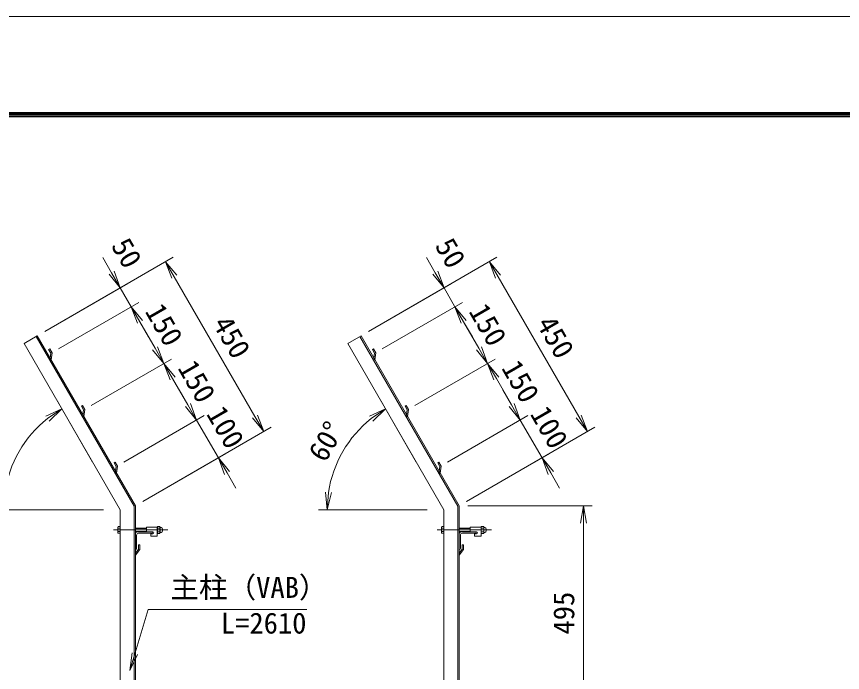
# Model space of a CAD drawing. Units: millimetres, scale not verified. Extents: x -4200 to 4200, y -2970 to 2970.
# Drawn here: x -298 to 1596, y 1466 to 2970 of the extents above; entities that cross this region are included whole.
import ezdxf
from ezdxf.enums import TextEntityAlignment as Align

# ---------------------------------------------------------------- set-up
doc = ezdxf.new("R2010")
doc.units = ezdxf.units.MM
doc.header["$LTSCALE"] = 20
doc.linetypes.add('USER1', pattern=[50.8, 31.75, -6.35, 6.35, -6.35])
for name, color, linetype, lineweight in [('0-0_D-STR1', 1, 'Continuous', 18), ('0-1_D-BMK', 2, 'USER1', 13), ('0-2_D-STR-DIM', 7, 'Continuous', 9), ('0-3_D-STR3', 3, 'Continuous', 13), ('0-7_D-STR-TXT', 7, 'Continuous', 9), ('0-8_0', 7, 'Continuous', 9), ('0-B_D-TTL', 7, 'Continuous', 9)]:
    doc.layers.add(name, color=color, linetype=linetype, lineweight=lineweight)
doc.styles.add('ＭＳ ゴシック', font='')
doc.styles.get('ＭＳ ゴシック').set_extended_font_data('MS Gothic')

# ---------------------------------------------------------------- blocks, each defined once
blk = doc.blocks.new('_Open')
at = {"layer": '0-8_0'}
blk.add_line((-20, 3.33), (0, 0), dxfattribs=at)
blk.add_lwpolyline([(-20, -3.33), (0, 0), (-20, 0)], dxfattribs=at)

msp = doc.modelspace()

# ---------------------------------------------------------------- linework, layer by layer
at = {"layer": '0-0_D-STR1'}
for p, q in [((-281.07, 2220.37), (-250.76, 2237.87)), ((-253.36, 2236.37), (-28.76, 1847.36)), ((-250.76, 2237.87), (-25.76, 1848.16)), ((461.55, 2220.37), (491.86, 2237.87)), ((489.26, 2236.37), (713.86, 1847.36)), ((491.86, 2237.87), (716.86, 1848.16)), ((-60.76, 1838.78), (-281.07, 2220.37)), ((681.86, 1838.78), (461.55, 2220.37)), ((-224.64, 2206.63), (-222.04, 2208.13)), ((-224.64, 2206.63), (-219.7, 2198.07)), ((-222.04, 2208.13), (-216.54, 2198.6)), ((-216.54, 2198.6), (-218.95, 2182.77)), ((517.98, 2206.63), (520.58, 2208.13)), ((517.98, 2206.63), (522.92, 2198.07)), ((520.58, 2208.13), (526.08, 2198.6)), ((526.08, 2198.6), (523.67, 2182.77)), ((-149.64, 2076.72), (-147.04, 2078.22)), ((-147.04, 2078.22), (-141.54, 2068.7)), ((-141.54, 2068.7), (-143.95, 2052.87)), ((592.98, 2076.72), (595.58, 2078.22)), ((595.58, 2078.22), (601.08, 2068.7)), ((601.08, 2068.7), (598.67, 2052.87)), ((-146.24, 2056.83), (-143.95, 2052.87)), ((596.39, 2056.83), (598.67, 2052.87)), ((-74.64, 1946.82), (-72.04, 1948.32)), ((-74.64, 1946.82), (-69.7, 1938.26)), ((-72.04, 1948.32), (-66.54, 1938.79)), ((-69.7, 1938.26), (-71.24, 1926.93)), ((-66.54, 1938.79), (-68.95, 1922.97)), ((667.98, 1946.82), (670.58, 1948.32)), ((667.98, 1946.82), (672.92, 1938.26)), ((670.58, 1948.32), (676.08, 1938.79)), ((672.92, 1938.26), (671.39, 1926.93)), ((676.08, 1938.79), (673.67, 1922.97)), ((-71.24, 1926.93), (-68.95, 1922.97)), ((671.39, 1926.93), (673.67, 1922.97)), ((-60.76, -311.84), (-60.76, 1838.78)), ((-28.76, -311.84), (-28.76, 1847.36)), ((-25.76, -311.84), (-25.76, 1848.16)), ((681.86, -311.84), (681.86, 1838.78)), ((713.86, -311.84), (713.86, 1847.36)), ((716.86, -311.84), (716.86, 1848.16)), ((-25.76, 1783.16), (-25.76, 1748.16)), ((14.24, 1788.16), (-20.76, 1788.16)), ((12.24, 1785.16), (-18.26, 1785.16)), ((14.24, 1787.16), (14.24, 1788.16)), ((716.86, 1783.16), (716.86, 1748.16)), ((756.86, 1788.16), (721.86, 1788.16)), ((754.86, 1785.16), (724.36, 1785.16)), ((756.86, 1787.16), (756.86, 1788.16)), ((-22.76, 1780.66), (-22.76, 1750.16)), ((719.86, 1780.66), (719.86, 1750.16)), ((-18.76, 1748.66), (-25.76, 1739.61)), ((-24.76, 1748.16), (-25.76, 1748.16)), ((-15.76, 1747.54), (-25.76, 1735.04)), ((-18.76, 1758.54), (-15.76, 1758.54)), ((-18.76, 1758.54), (-18.76, 1748.66)), ((-15.76, 1758.54), (-15.76, 1747.54)), ((723.86, 1748.66), (716.86, 1739.61)), ((717.86, 1748.16), (716.86, 1748.16)), ((726.86, 1747.54), (716.86, 1735.04)), ((723.86, 1758.54), (726.86, 1758.54)), ((723.86, 1758.54), (723.86, 1748.66)), ((726.86, 1758.54), (726.86, 1747.54)), ((-25.76, 1739.61), (-25.76, 1735.04)), ((716.86, 1739.61), (716.86, 1735.04))]:
    msp.add_line(p, q, dxfattribs=at)
for points in [[(-219.7, 2198.07), (-221.24, 2186.73), (-218.95, 2182.77)], [(522.92, 2198.07), (521.39, 2186.73), (523.67, 2182.77)], [(-149.64, 2076.72), (-144.7, 2068.17), (-146.24, 2056.83)], [(592.98, 2076.72), (597.92, 2068.17), (596.39, 2056.83)]]:
    msp.add_lwpolyline(points, dxfattribs=at)
for centre, radius, start, end in [((-20.76, 1783.16), 5, 90, 180), ((-18.26, 1780.66), 4.5, 90, 180), ((12.24, 1787.16), 2, 270, 0), ((721.86, 1783.16), 5, 90, 180), ((724.36, 1780.66), 4.5, 90, 180), ((754.86, 1787.16), 2, 270, 0), ((-24.76, 1750.16), 2, 270, 0), ((717.86, 1750.16), 2, 270, 0)]:
    msp.add_arc(centre, radius, start, end, dxfattribs=at)
at = {"layer": '0-1_D-BMK'}
for p, q in [((48.47, 1792.66), (-75.76, 1792.66)), ((791.09, 1792.66), (666.86, 1792.66))]:
    msp.add_line(p, q, dxfattribs=at)
at = {"layer": '0-2_D-STR-DIM'}
for p, q in [((-233.44, 2247.87), (60.9, 2417.81)), ((-80.35, 2382.45), (-100.35, 2417.09)), ((509.18, 2247.87), (803.52, 2417.81)), ((662.27, 2382.45), (642.27, 2417.09)), ((63.58, 2373.17), (248.58, 2052.74)), ((806.2, 2373.17), (991.2, 2052.74)), ((-233.44, 2247.87), (-43.03, 2357.81)), ((509.18, 2247.87), (699.59, 2357.81)), ((-60.35, 2347.81), (-35.35, 2304.51)), ((682.27, 2347.81), (707.27, 2304.51)), ((-202.38, 2208.07), (-18.03, 2314.51)), ((-202.38, 2208.07), (-18.03, 2314.51)), ((540.24, 2208.07), (724.59, 2314.51)), ((540.24, 2208.07), (724.59, 2314.51)), ((-15.35, 2269.86), (19.65, 2209.24)), ((-15.35, 2269.86), (4.65, 2235.22)), ((727.27, 2269.86), (762.27, 2209.24)), ((727.27, 2269.86), (747.27, 2235.22)), ((-127.38, 2078.17), (56.97, 2184.6)), ((-127.38, 2078.17), (56.97, 2184.6)), ((615.24, 2078.17), (799.59, 2184.6)), ((615.24, 2078.17), (799.59, 2184.6)), ((59.65, 2139.96), (94.65, 2079.34)), ((802.27, 2139.96), (837.27, 2079.34)), ((94.65, 2079.34), (74.65, 2113.98)), ((837.27, 2079.34), (817.27, 2113.98)), ((-123.88, 1948.11), (-204.53, 2087.81)), ((618.74, 1948.11), (538.09, 2087.81)), ((-52.38, 1948.26), (131.97, 2054.7)), ((-52.38, 1948.26), (131.97, 2054.7)), ((690.24, 1948.26), (874.59, 2054.7)), ((690.24, 1948.26), (874.59, 2054.7)), ((-8.44, 1858.16), (285.9, 2028.1)), ((114.65, 2044.7), (164.65, 1958.1)), ((734.18, 1858.16), (1028.52, 2028.1)), ((857.27, 2044.7), (907.27, 1958.1)), ((-8.44, 1858.16), (181.97, 1968.1)), ((734.18, 1858.16), (924.59, 1968.1)), ((184.65, 1923.45), (204.65, 1888.81)), ((927.27, 1923.45), (947.27, 1888.81)), ((-98.88, 1838.78), (-348.31, 1838.78)), ((643.74, 1838.78), (394.31, 1838.78)), ((736.86, 1848.16), (1022.18, 1848.16)), ((1002.18, 1393.16), (1002.18, 1808.16))]:
    msp.add_line(p, q, dxfattribs=at)
for centre in [(-60.76, 1838.78), (681.86, 1838.78)]:
    msp.add_arc(centre, 267.55, 128.57404, 171.42596, dxfattribs=at)
at = {"layer": '0-3_D-STR3'}
for p, q in [((-66.06, 1798.96), (-65.36, 1800.17)), ((-60.76, 1800.17), (-65.36, 1800.17)), ((-60.76, 1800.17), (-60.76, 1785.16)), ((25.49, 1800.76), (29.99, 1800.76)), ((676.56, 1798.96), (677.26, 1800.17)), ((681.86, 1800.17), (677.26, 1800.17)), ((681.86, 1800.17), (681.86, 1785.16)), ((768.11, 1800.76), (772.61, 1800.76)), ((-66.06, 1798.96), (-66.06, 1786.36)), ((-66.06, 1786.36), (-65.36, 1785.16)), ((-60.76, 1796.41), (-65.36, 1796.41)), ((-60.76, 1788.91), (-65.36, 1788.91)), ((-60.76, 1785.16), (-65.36, 1785.16)), ((-25.76, 1796.66), (-0.51, 1796.66)), ((-25.76, 1795.91), (-0.51, 1795.91)), ((-25.76, 1789.41), (-0.51, 1789.41)), ((-25.76, 1788.66), (-0.51, 1788.66)), ((-0.51, 1798.66), (-0.51, 1788.16)), ((24.49, 1798.66), (-0.51, 1798.66)), ((14.24, 1788.16), (-0.51, 1788.16)), ((9.49, 1783.66), (9.49, 1778.66)), ((14.24, 1783.66), (9.49, 1783.66)), ((24.49, 1798.9), (24.49, 1786.55)), ((24.49, 1798.9), (24.49, 1786.55)), ((24.49, 1798.66), (24.49, 1778.66)), ((29.99, 1796.71), (25.49, 1796.71)), ((29.99, 1788.61), (25.49, 1788.61)), ((25.49, 1784.56), (29.99, 1784.56)), ((30.99, 1798.9), (30.99, 1786.55)), ((30.99, 1798.9), (30.99, 1786.55)), ((676.56, 1798.96), (676.56, 1786.36)), ((676.56, 1786.36), (677.26, 1785.16)), ((681.86, 1796.41), (677.26, 1796.41)), ((681.86, 1788.91), (677.26, 1788.91)), ((681.86, 1785.16), (677.26, 1785.16)), ((716.86, 1796.66), (742.11, 1796.66)), ((716.86, 1795.91), (742.11, 1795.91)), ((716.86, 1789.41), (742.11, 1789.41)), ((716.86, 1788.66), (742.11, 1788.66)), ((742.11, 1798.66), (742.11, 1788.16)), ((767.11, 1798.66), (742.11, 1798.66)), ((756.86, 1788.16), (742.11, 1788.16)), ((752.11, 1783.66), (752.11, 1778.66)), ((756.86, 1783.66), (752.11, 1783.66)), ((767.11, 1798.9), (767.11, 1786.55)), ((767.11, 1798.9), (767.11, 1786.55)), ((767.11, 1798.66), (767.11, 1778.66)), ((772.61, 1796.71), (768.11, 1796.71)), ((772.61, 1788.61), (768.11, 1788.61)), ((768.11, 1784.56), (772.61, 1784.56)), ((773.61, 1798.9), (773.61, 1786.55)), ((773.61, 1798.9), (773.61, 1786.55)), ((24.49, 1778.66), (9.49, 1778.66)), ((767.11, 1778.66), (752.11, 1778.66))]:
    msp.add_line(p, q, dxfattribs=at)
for centre, radius, start, end in [((-62.62, 1798.29), 3.32, 145.61585, 214.38415), ((27.03, 1798.74), 2.54, 127.21089, 232.78911), ((28.45, 1798.74), 2.54, 307.21089, 52.78911), ((680, 1798.29), 3.32, 145.61585, 214.38415), ((769.65, 1798.74), 2.54, 127.21089, 232.78911), ((771.07, 1798.74), 2.54, 307.21089, 52.78911), ((-53.53, 1792.66), 12.42, 162.4121, 197.5879), ((-62.62, 1787.03), 3.32, 145.61585, 214.38415), ((14.24, 1785.91), 2.25, 270, 90), ((33.19, 1792.66), 8.7, 152.26063, 207.73937), ((27.04, 1786.59), 2.55, 127.42505, 232.57495), ((22.29, 1792.66), 8.7, 332.26063, 27.73937), ((28.44, 1786.59), 2.55, 307.42505, 52.57495), ((31.36, 1799.61), 0.5, 189.83916, 262.83194), ((31.36, 1785.72), 0.5, 97.16806, 163.42019), ((30.49, 1792.66), 6.5, 277.16806, 82.83194), ((689.1, 1792.66), 12.42, 162.4121, 197.5879), ((680, 1787.03), 3.32, 145.61585, 214.38415), ((756.86, 1785.91), 2.25, 270, 90), ((775.81, 1792.66), 8.7, 152.26063, 207.73937), ((769.66, 1786.59), 2.55, 127.42505, 232.57495), ((764.91, 1792.66), 8.7, 332.26063, 27.73937), ((771.06, 1786.59), 2.55, 307.42505, 52.57495), ((773.98, 1799.61), 0.5, 189.83916, 262.83194), ((773.98, 1785.72), 0.5, 97.16806, 163.42019), ((773.11, 1792.66), 6.5, 277.16806, 82.83194)]:
    msp.add_arc(centre, radius, start, end, dxfattribs=at)
at = {"layer": '0-7_D-STR-TXT'}
msp.add_lwpolyline([(367.52, 1609.88), (3.65, 1609.88), (-38.04, 1472.22)], dxfattribs=at)
at = {"layer": '0-B_D-TTL', "color": 2, "lineweight": 18}
msp.add_lwpolyline([(-4200, 2970), (4200, 2970), (4200, -2970), (-4200, -2970)], close=True, dxfattribs=at)
at = {"layer": '0-B_D-TTL'}
for points in [[(-3930, 2750), (3930, 2750), (3930, -2750), (-3930, -2750)], [(-3927.5, 2747.5), (3927.5, 2747.5), (3927.5, -2747.5), (-3927.5, -2747.5)], [(-3925, 2745), (3925, 2745), (3925, -2745), (-3925, -2745)], [(-3922.5, 2742.5), (3922.5, 2742.5), (3922.5, -2742.5), (-3922.5, -2742.5)], [(-3920, 2740), (3920, 2740), (3920, -2740), (-3920, -2740)]]:
    msp.add_lwpolyline(points, close=True, dxfattribs=at)

# ---------------------------------------------------------------- block references
at = {"layer": '0-2_D-STR-DIM', "xscale": 2, "yscale": 2}
for p, rotation in [((43.58, 2407.81), 120), ((786.2, 2407.81), 120), ((-60.35, 2347.81), 300), ((682.27, 2347.81), 300), ((-35.35, 2304.51), 120), ((-35.35, 2304.51), 120), ((707.27, 2304.51), 120), ((707.27, 2304.51), 120), ((39.65, 2174.6), 300), ((782.27, 2174.6), 300), ((39.65, 2174.6), 120), ((782.27, 2174.6), 120), ((-194.53, 2070.49), 34.28702), ((114.65, 2044.7), 300), ((114.65, 2044.7), 300), ((548.09, 2070.49), 34.28702), ((857.27, 2044.7), 300), ((857.27, 2044.7), 300), ((268.58, 2018.1), 300), ((1011.2, 2018.1), 300), ((164.65, 1958.1), 120), ((907.27, 1958.1), 120), ((414.31, 1838.78), 265.71298), ((1002.18, 1848.16), 90)]:
    msp.add_blockref('_Open', p, dxfattribs=dict(at, rotation=rotation))
at = {"layer": '0-7_D-STR-TXT', "xscale": 2, "yscale": 2, "rotation": 253.14944}
msp.add_blockref('_Open', (-38.62, 1470.31), dxfattribs=at)

# ---------------------------------------------------------------- texts
at = {"layer": '0-2_D-STR-DIM', "style": 'ＭＳ ゴシック'}
for s, rotation, p in [('50', 300, (-94.98, 2437.12)), ('50', 300, (647.64, 2437.12)), ('150', 300, (-17.33, 2286.79)), ('150', 300, (725.29, 2286.79)), ('450', 300, (137.67, 2258.33)), ('450', 300, (880.29, 2258.33)), ('150', 300, (57.67, 2156.89)), ('150', 300, (800.29, 2156.89)), ('100', 300, (123.4, 2051.61)), ('100', 300, (866.02, 2051.61)), ('60°', 60, (422.29, 1937.78)), ('495', 90, (995.43, 1552.81))]:
    msp.add_text(s, height=48.09, rotation=rotation, dxfattribs=at).set_placement(p, align=Align.BOTTOM_LEFT)
at = {"layer": '0-7_D-STR-TXT', "style": 'ＭＳ ゴシック'}
for s, p in [('主柱（VAB）', (54.58, 1622.47)), ('L=2610', (170.45, 1540.55))]:
    msp.add_text(s, height=48.09, dxfattribs=at).set_placement(p, align=Align.BOTTOM_LEFT)

doc.saveas('drawing.dxf')
